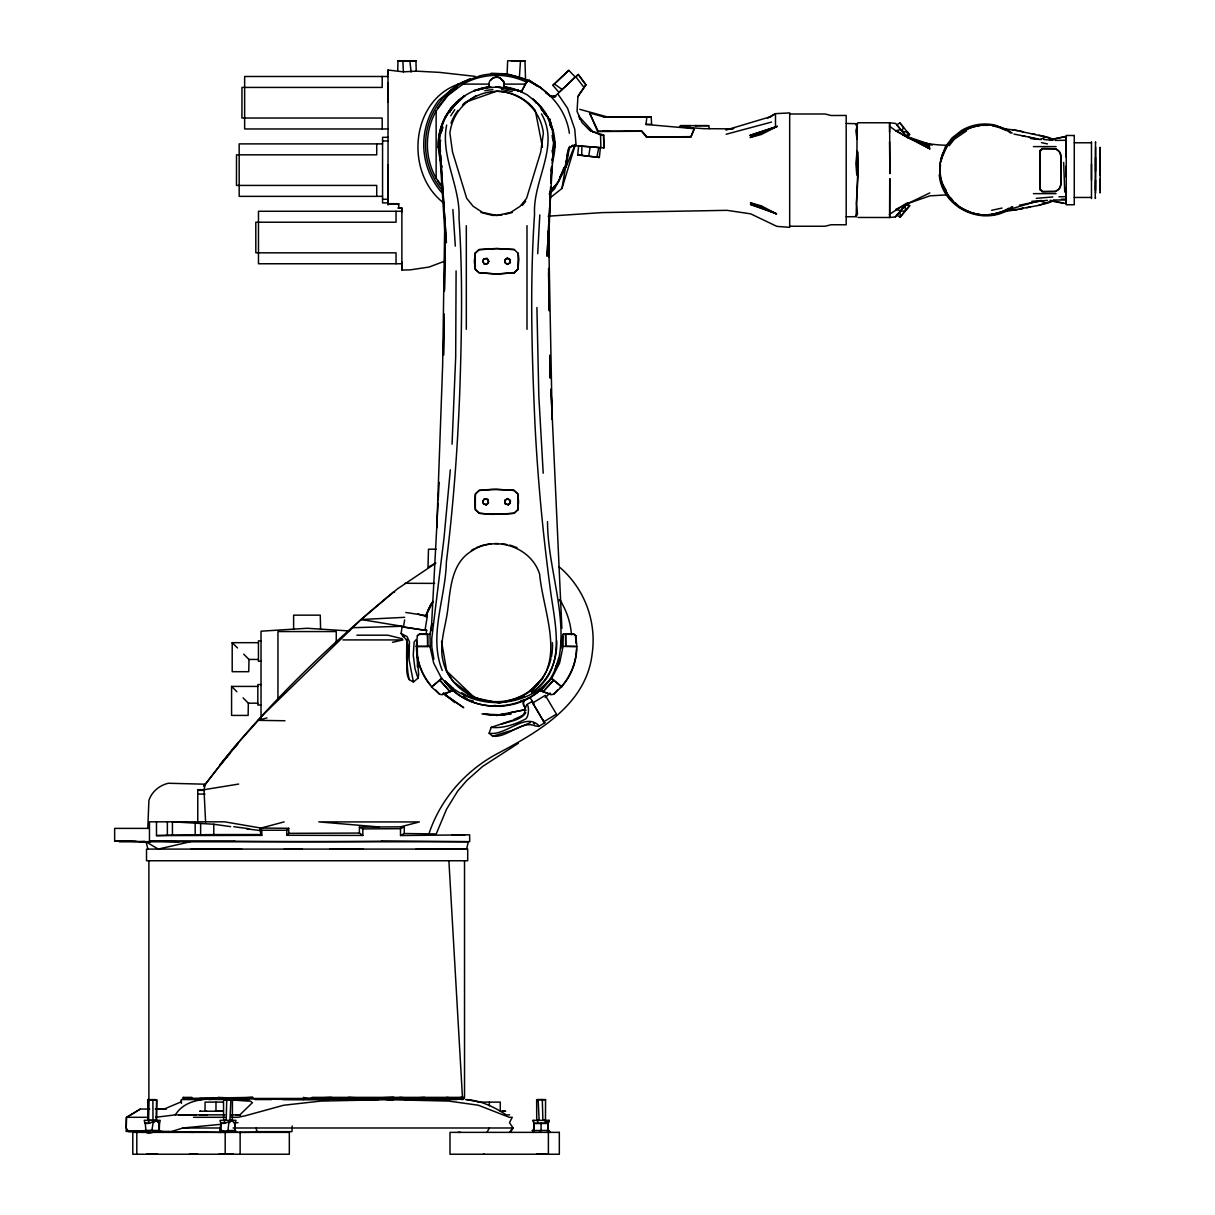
<?xml version="1.0" encoding="UTF-8"?>
<svg xmlns="http://www.w3.org/2000/svg" width="1215" height="1215" viewBox="0 0 1215 1215"><rect width="100%" height="100%" fill="white"/><g stroke="black" fill="none" stroke-linecap="round" stroke-linejoin="round"><path stroke-width="1.5" d="M288.73 828.296L286.77 830.255L286.77 835.282L288.714 833.338L288.73 828.296L261.012 828.068L224.608 821.826L149.46 821.826L149.46 840.856L179 841.798M397.062 203.695L388.025 203.695L388.025 204.712L388.025 164.648M388.025 102.121L388.025 83.091M388.025 74.115L388.025 70.03L403.395 71.852L416.213 71.153L439.45 72.368L475.126 76.363M388.01 203.786L398.778 203.801L398.778 208.023L401.876 208.038L401.876 211.805M445.616 260.8L429.062 267.057L410.078 269.882L401.861 270.019L401.876 265.326M464.525 860.752L464.525 1097.373L312.058 1097.373M510.3 259.934L507.673 258.188L504.908 259.813L504.832 262.425L507.232 264.338L510.3 262.653L510.3 259.934L506.883 258.294L504.787 259.98L504.893 262.607L507.688 264.414L510.361 262.44L509.89 259.281M534.008 1126.882L533.203 1132.365L532.352 1130.542L548.102 1130.466L550.243 1132.334L547.555 1132.365L548.026 1123.252L533.962 1123.404L533.112 1120.336L549.104 1120.336L548.254 1123.404L533.962 1123.404M775.489 125.403L775.489 113.648L789.689 112.904L789.689 227.342L776.825 226.37L750.642 213.825L726.95 210.332L602.002 212.61L548.071 216.194M1066.254 177.026L1066.254 165.999M1066.254 157.327L1066.254 136.323L1050.003 139.983M1091.48 180.306L1091.48 164.04M1100.213 180.64L1100.122 192.988L1100.198 192.137M1100.228 186.791L1100.228 190.436L1100.228 188.826M1100.228 171.968L1100.228 154.852L1100.152 162.142C1100.228 139.224 1100.107 209.071 1100.228 180.625L1100.213 185.044M401.876 269.897L401.876 262.091M1040.04 150.584L1040.04 189.661L1042.288 191.788L1055.577 191.469L1058.432 189.692L1060.756 186.062L1060.877 170.313L1060.771 154.229L1058.432 150.554L1055.577 148.762L1042.288 148.458L1040.04 150.584L1040.04 189.661M1061.394 199.23L1066.254 199.214L1066.254 187.672M1066.254 203.588L1066.254 200.035L1053.557 199.989M1095.581 197.513L1095.247 198.44L1095.52 141.882L1095.505 142.854M1100.228 172.287L1100.228 168.08M156.598 1120.336L156.689 1099.833L155.216 1099.605L147.714 1099.651L147.85 1120.336L156.173 1120.336L159.499 1123.404L160.228 1120.336L144.236 1120.336L144.965 1123.404L149.415 1123.313L156.219 1120.336L156.689 1099.833M172.439 835.145L213.764 834.568L213.794 824.241L172.424 821.826L172.439 835.145L156.492 835.601L156.492 821.826M232.354 1120.336L232.445 1099.833L230.972 1099.621L223.514 1099.879L223.606 1120.336M541.1 1123.252L541.085 1130.421L539.475 1132.365M545.474 1120.336L545.565 1099.666L538.169 1099.621L536.65 1099.666L536.726 1120.336M857.912 151.981C859.233 173.593 856.15 195.205 856.241 216.65L846.187 216.771M444.781 219.49L442.64 365.335L436.777 527.933M548.162 239.811L548.087 252.781L550.835 186.958M534.023 1125.075L533.37 1132.35L532.352 1130.542L534.114 1130.497L534.175 1123.252M1100.167 151.024L1100.152 147.258L1100.198 164.754M416.289 646.441L427.665 646.456L427.65 634.26L419.236 634.078L417.353 635.779L416.289 646.441L430.231 646.41L429.973 634.108L431.887 623.69M445.282 229.119L444.477 291.266M510.33 500.55L510.3 503.116L508.189 504.802L504.939 503.496L504.984 500.276L507.733 498.788L510.33 500.55L510.239 503.086L508.189 504.802M575.986 635.916L573.799 634.367L563.077 634.26L563.077 646.35L576.806 646.502L575.986 635.916L574.042 634.078L565.613 634.169L565.628 646.35L576.806 646.502A60.507 60.507 0 0 1 561.603 686.733L553.6 694.266L551.048 694.707L543.029 691.73L553.645 680.157L561.74 687.007M444.067 313.819L443.49 355.236L444.082 317.601M444.417 289.352L445.313 225.337M855.876 215.192L856.241 216.65L857.517 213.886L856.453 203.497L857.836 170.13L856.757 174.747L857.137 123.702L846.187 123.474M534.114 1130.497L534.144 1125.06M243.714 654.171L248.969 659.441L248.756 671.698L232.202 671.698L232.202 642.674L258.446 642.674M243.106 697.911L248.346 703.181L248.133 715.422L231.579 715.422L231.579 686.414L257.823 686.414M581.727 155.368L581.894 146.225L578.613 146.18L577.748 154.928L596.869 157.16L598.782 147.547L600.392 147.698L599.36 157.464L597.127 157.206M154.806 1132.35L151.951 1130.345L143.142 1132.365L144.995 1130.436L151.951 1130.345L159.226 1130.542L161.367 1132.35C157.51 1127.702 151.252 1135.539 146.013 1132.35L145.299 1123.252L149.415 1123.313L148.23 1120.336M148.579 1120.336L149.081 1100.152L147.714 1099.651L147.805 1109.037M417.034 652.455L418.643 674.857L417.96 678.183L413.419 682.04L409.197 679.595L407.951 672.958L406.585 658.5L406.843 639.181M139.497 841.798L144.661 841.403M223.514 1099.879L226.734 1100.015L226.187 1120.336L224.046 1120.336L225.003 1123.313L231.989 1120.336L234.981 1123.845L235.011 1130.542L233.493 1132.258L219.718 1132.365L220.902 1130.497L221.054 1123.252L225.003 1123.313L220.841 1123.313L219.991 1120.336L235.983 1120.336L234.981 1123.845M397.73 70.424L397.988 60.78L415.955 60.78L416.213 71.153M905.357 205.046L905.19 210.924L900.148 217.09L896.852 215.237L905.357 205.046L909.686 205.715L905.19 210.924L900.102 211.258L900.148 217.09L909.686 205.715L906.663 203.497M1100.167 179.015L1100.228 183.845M562.074 648.263L562.423 636.22L560.844 643.479M1063.657 162.43L1064.75 192.076M557.396 661.795C546.583 710.016 472.969 722.181 444.963 681.235L450.689 685.898M147.774 828.387L148.913 800.351A27.292 25.652 0 0 1 168.369 783.25L205.289 784.207L217.607 768.229M440.665 140.591L438.402 147.638C437.37 127.135 447.803 106.844 464.95 95.59L450.309 109.168L464.95 95.59M537.713 253.692L539.809 214.934M1100.228 181.749L1100.274 180.655M149.703 1109.037L140.378 1109.037L126.633 1117.299L126.208 1127.991L128.608 1131.636L144.737 1131.636M507.111 73.902L507.657 60.78L524.971 60.78L525.533 79.112L507.111 73.902L491.073 73.249M551.003 183.192L551.701 166.273L550.987 179.38M292.192 1125.986L291.949 1131.636L256.031 1131.636M232.445 1099.833L230.911 1099.681L229.908 1120.336L231.928 1120.336L228.769 1123.252L227.98 1130.542L225.489 1132.137M907.59 202.662L895.409 216.923L889.669 217.5L889.745 178.651L889.669 217.5L857.912 217.47M1100.182 175.294L1100.137 170.464M431.279 630.615L438.038 502.964M438.19 500.565L439.131 482.309M517.985 269.214L518.866 259.311L518.152 253.13L517.985 269.214L514.188 272.783L496.692 273.937L479.09 272.783L475.217 269.305L474.336 261.574L475.247 253.009L478.938 249.546L496.631 248.483L514.325 249.546L517.985 253.282M518.152 509.541L517.909 493.897L513.672 490.101L491.954 489.326L479.166 490.374L475.369 493.897L475.308 509.768L479.12 513.353L492.288 514.37L514.173 513.353L518.152 509.541L514.021 513.155A145.785 145.785 0 0 1 479.257 513.155L475.46 509.586L474.776 501.81L475.475 494.019L479.257 490.45L496.601 489.326L514.021 490.45L517.803 494.019L518.577 501.886L517.787 509.601M549.544 207.507L547.039 256.259L553.584 144.084L552.385 130.248L547.555 117.096L537.182 102.911L527.158 94.785L518.775 90.639L503.83 87.055L503.663 81.861L500.048 78.079A7.563 7.563 0 0 0 490.556 80.342M549.833 201.872L550.608 186.882M452.056 444.158L455.686 357.058L456.096 270.915M545.459 92.644L550.76 96.395L554.83 96.501L578.203 74.404L585.949 84.853L577.93 96.547L577.049 111.431L581.955 122.457L589.746 130.445L600.529 134.835L603.658 135.078L603.946 147.926L572.751 145.466L568.468 148.67L565.37 165.847L558.247 181.764L549.636 192.745M519.413 77.153L520.491 60.75L524.971 60.78M219.885 1132.365L220.841 1123.313M889.547 132.086L889.638 122.791L895.622 123.444L907.453 137.386L929.748 147.167L902.639 134.683L907.453 137.386L929.642 145.162L916.034 141.137M417.353 641.353L416.775 648.84A60.249 60.249 0 0 0 430.399 684.85M450.325 469.825L444.052 537.698L431.765 638.437L431.796 646.775L433.877 659.138M417.307 644.74L417.428 666.974M475.247 253.009L475.293 269.214L479.09 272.783M1095.505 157.358L1095.55 171.224M552.977 150.675L553.584 144.084M857.107 150.857L855.876 163.478L856.757 174.747M1095.52 180.215L1095.459 190.254M440.65 155.292L446.376 242.711L439.784 145.815C438.569 128.668 445.981 111.37 459.012 100.192L449.55 111.962M181.399 1100.137L181.217 1101.838L164.238 1109.006L156.857 1109.022M549.818 198.075L561.953 188.462L566.828 159.408M567.223 155.642L567.618 151.875M556.652 640.852C557.624 661.325 548.39 680.992 531.471 692.702C568.514 669.07 554.374 622.915 550.076 587.407C542.877 533.415 537.805 479.166 534.995 424.764C531.851 354.659 529.71 284.295 534.554 214.204C532.656 180.443 560.236 146.073 541.48 113.906M486.486 504.741L483.859 504.119C480.851 501.279 484.967 496.814 488.202 499.76L488.369 503.086L486.486 504.741L483.418 503.618L482.735 501.673M645.97 124.446L646.866 117.111L651.21 116.913L651.605 124.279L645.97 124.446L694.281 128.699L690.879 137.022L646.502 137.158L641.49 131.25L597.567 131.387L589.594 112.98L604.295 117.035L646.866 117.111M857.35 126.33L857.015 139.224L855.876 130.871L857.836 122.745L889.638 122.791L889.881 173.684L889.547 141.836M409.197 679.595C402.059 668.28 414.209 643.464 403.091 636.614L401.102 633.455L402.18 626.287L361.113 619.513L264.308 713.645L234.282 747.164L203.816 786.302L205.289 784.207M425.994 634.64L426.693 629.902M151.951 1130.345L153.014 1123.222L156.219 1120.336L159.499 1123.404L159.302 1130.527L158.8 1123.207M588.713 156.173L590.171 146.742L598.782 147.547M551.109 170.738L551.701 167.002M552.278 163.266L553.174 157.661M553.478 152.741L554.951 143.552L553.478 136.536M404.641 619.878L403.456 627.001L425.007 630.312L427.391 615.792L405.78 612.466M552.293 160.426L552.886 156.902M553.478 153.394L554.951 143.552M549.195 194.005L554.465 188.993L566.038 166.926L569.546 146.423M906.876 136.946L907.696 132.283L901.97 131.159L896.7 124.826L899.875 122.943L903.459 127.241L901.97 131.159L906.876 136.946L909.61 134.592L907.696 132.283M558.551 658.226L557.26 665.577C569.638 619.513 547.449 568.65 547.525 521.554M560.814 645.393L562.423 636.22M488.688 261.498L487.382 258.613L483.95 258.795L482.719 260.982L484.041 263.898L487.458 263.701L488.688 261.498L486.896 258.339L483.752 258.992L482.659 261.286L484.527 264.156L487.655 263.488L488.749 261.21M552.081 160.122L552.719 156.674M553.357 153.227L554.951 144.615L553.478 137.28M572.751 145.466L568.817 148.488L565.537 166.09L558.156 182.296L549.575 193.079M446.664 125.069C440.194 156.492 460.47 186.123 458.997 217.895C462.854 275.41 461.685 333.107 459.802 390.668C457.66 448.001 453.377 505.273 446.345 562.211C445.662 598.023 428.272 635.779 442.26 670.483M401.102 633.455L407.147 636.675L409.425 641.793L409.091 659.851L413.419 682.04M556.136 665.273L554.951 670.71L559.538 660.034M205.396 784.1L203.999 789.704L205.593 821.993M438.402 147.638L440.377 140.424M426.009 616.977L428.044 609.945L432.783 601.303M943.144 152.574C936.841 167.761 940.304 187.095 951.36 199.017M561.953 188.462L575.333 144.585M449.732 112.403L450.856 108.879L449.429 112.236M545.079 722.606L538.579 726.433L535.101 725.902C521.767 719.963 507.414 737.991 492.622 736.214L489.113 733.222L491.179 727.375L511.545 720.495M548.147 1123.009L549.104 1120.336L547.965 1123.252L548.39 1130.36L550.532 1132.365L548.102 1130.466L548.147 1123.009L545.11 1120.336L542.877 1120.336L542.315 1099.621L536.65 1099.666M404.261 833.52L404.261 826.823L400.51 828.691L400.51 835.54L404.261 833.52L436.215 833.946L446.604 809.099L457.615 791.193L466.757 780.516L482.628 766.437L518.349 743.291M417.717 613.94L425.554 616.278L432.829 602.169M566.038 166.926L575.166 144.555M428.849 834.052C440.331 799.106 465.785 770.219 498.241 753.179C538.427 731.84 586.04 704.563 592.085 654.369A96.532 96.532 0 0 0 562.667 569.911L558.9 566.615M554.83 96.501L549.924 96.122M443.035 127.317L438.767 137.386L441.956 130.78M521.402 716.075A6.546 6.546 0 0 0 524.819 711.701L524.88 708.922C528.677 696.711 530.53 717.397 524.865 719.386C514.553 724.55 502.858 728.59 491.179 727.375M895.409 216.923L897.809 213.977M155.611 1117.299L175.294 1114.869C190.102 1091.526 226.719 1100.699 250.351 1101.109L252.401 1102.688L239.841 1114.869M425.554 616.278L430.915 604.068M641.49 131.25L597.567 131.387M946.667 146.954L941.367 158.633L945.255 146.909L952.196 137.781L961.566 130.445A46.367 46.367 0 0 1 994.736 125.023L1006.643 129.352L1012.171 133.134M690.879 137.022L694.281 128.699M525.791 712.704C520.734 720.51 509.313 721.285 501.127 724.307M431.538 687.007L439.633 680.157L450.249 691.73L442.245 694.707L439.708 694.312L431.538 687.007L441.865 678.38L452.739 690.864M551.033 96.38L540.311 87.359L529.148 80.236L527.052 80.205L521.524 91.778L504.939 86.888M453.089 107.649L454.683 104.353L444.827 117.84L447.181 114.909M527.69 80.463L521.265 91.748A58.32 58.32 0 0 0 506.093 87.07M482.689 501.962L484.147 499.001M540.538 690.864L551.686 678.41L559.553 663.208L563.077 646.35M646.502 137.158L690.576 136.627M510.513 1132.365L513.034 1127.991L509.48 1122.645L512.29 1117.299L509.313 1117.299L478.345 1105.225L448.806 1101.079L387.707 1099.666L320.866 1101.079L283.748 1105.225L245.43 1115.735L238.034 1117.299L230.607 1117.299M509.768 1132.365L511.409 1129.449M486.911 1132.365L489.387 1127.991M439.708 694.312L435.82 690.105M579.509 93.798L585.949 84.853L578.203 74.404M450.75 115.774L454.79 109.684M577.93 96.547L579.373 94.436M238.778 1132.365L256.699 1132.198L256.927 1130.907M442.427 186.639L436.139 178.301A69.255 69.255 0 0 1 436.139 110.914L447.667 95.636L462.945 84.108L489.265 84.108M542.573 678.335L530.606 690.94L542.497 678.183M949.112 145.77L954.307 139.254L966.654 130.78M508.371 504.726L505.151 503.845L504.984 500.276M218.594 766.999L230.243 753.27M522.344 205.381L525.685 201.295M732.356 128.881L703.758 128.668L679.565 126.876L680.582 125.661L690.606 125.646M514.325 249.546L496.631 248.65L479.09 249.713L475.247 253.312M416.122 639.652L414.118 642.036L413.252 655.082L414.938 668.493L417.96 678.183M227.251 756.155L219.626 765.237C270.748 701.177 330.723 643.889 393.69 591.827L394.571 592.039M543.029 691.73L553.645 680.157M514.188 272.783L518.38 268.591M228.466 754.712L237.836 744.157M855.876 125.054L857.137 123.702M397.867 204.712L398.778 203.801M1040.45 150.979L1042.637 148.792L1055.577 148.762L1059.632 151.845L1060.862 156.325L1060.862 183.921L1059.632 188.401L1055.577 191.469L1042.637 191.438L1040.45 189.251M577.991 74.738L575.849 76.849L583.64 86.964M536.362 693.112L548.36 681.19M557.457 690.105L553.6 694.266M560.176 687.477L562.879 684.85A60.249 60.249 0 0 0 576.502 648.84M568.802 70.364L552.886 85.339L558.9 92.325L567.557 84.534L575.196 76.925L568.802 70.364L552.886 85.339M143.142 1132.365L145.132 1130.466M530.606 690.94L537.805 684.136M444.143 96.699L458.055 84.26L470.281 78.656M442.609 190.801A71.078 71.078 0 0 1 447.712 93.054L458.055 84.26C410.214 101.255 404.823 173.548 443.824 203.042M523.938 695.253C570.336 668.447 543.348 615.094 539.657 574.285C531.259 546.856 495.006 534.858 471.572 551.094C450.962 563.426 450.476 589.639 447.606 610.705C445.419 627.472 438.843 644.482 443.171 661.416C451.16 695.496 494.034 712.689 523.938 695.253L515.768 698.792L524.576 696.59L499.471 703.075L468.595 696.499L461.685 692.732M439.633 680.157L441.865 678.38M458.055 84.26L438.919 100.086A72.9 72.9 0 0 0 441.895 192.745M430.201 634.26L419.479 634.367L417.353 635.779M545.565 1099.666L542.315 1099.621M603.946 147.926L603.475 135.093M889.35 214.447L906.132 203.497M463.34 103.989L476.174 95.59M679.565 126.876L681.19 125.646M435.896 563.077L397.381 588.926L361.113 619.513L404.701 617.326M447.712 93.054L462.475 82.316L480.32 75.695A70.819 70.819 0 0 1 528.145 81.177M485.909 504.878L488.43 503.116L487.883 499.502L484.223 499.198M414.376 1098.466L452.193 1098.466L462.459 1097.373L464.145 1098.466L462.55 1099.56L446.831 1097.373M504.878 500.428L507.688 498.545L510.376 500.732M550.243 1132.334L548.39 1130.36M1012.718 206.884C985.669 228.055 942.05 209.345 939.225 174.763M538.579 726.433L539.217 726.023C525.746 711.443 506.032 736.153 489.113 733.222M1011.898 206.823C984.727 227.296 941.534 207.552 940 173.381C936.127 137.265 981.523 111.218 1010.607 132.982M532.717 702.999L545.277 695.345L556.455 714.131L543.834 721.74L532.717 702.999L533.856 704.518M769.262 117.384L775.489 113.648L767.561 118.22M526.976 704.503L532.292 701.374M434.666 563.517L427.999 567.39L428.485 549.195L436.124 549.195M159.119 1131.636L170.085 1131.636L168.794 1132.365L159.681 1131.195M471.359 550.395L474.609 548.557M140.378 1109.037L126.208 1117.618L126.284 1131.317L144.251 1131.605M170.085 1131.636L168.703 1132.365L182.888 1127.991L221.479 1124.255M929.809 192.912L895.911 209.329L900.604 210.757M513.186 719.766L521.402 716.075M1040.344 139.361L1046.024 136.976L1053.496 139.922M449.58 1099.56L452.193 1098.466M1047.695 203.133L1052.19 201.295M1005.109 211.516L1039.782 205.214L1053.223 200.429M442.306 694.403L452.8 690.576M476.25 547.646L483.433 545.049M907.635 203.573L929.946 195.843L946.758 194.886M990.954 214.873L1033.236 202.389M490.571 86.842L474.503 90.639L489.083 86.781L488.977 82.893C490.313 78.383 495.447 75.831 499.821 77.654L503.815 81.42L504.195 86.781M524.88 708.922L526.08 710.35M725.962 130.051L771.525 116.397M266.966 717.913L258.036 720.343L284.948 720.753M439.906 680.02L449.778 691.563L452.876 690.667M303.34 1099.56L307.106 1098.466L331.482 1097.373M492.622 736.214L512.988 730.063L530.484 722.591M474.503 90.639L490.678 86.766M726.145 134.258L771.525 122.077M261.012 828.068L284.143 821.887M505.349 214.265L512.335 212.443M503.223 705.52L499.699 706.431L494.399 705.338M520.825 700.903L526.095 699.521M400.57 826.823L419.372 821.948L318.786 821.887L379.202 826.975L404.261 826.823M900.634 129.534L895.774 130.764L889.395 126.147M1052.281 139.178L1064.629 136.824M190.102 841.798L158.269 849.088L145.952 841.798L147.972 849.088M392.521 642.31L402.94 639.941L342.903 639.91M1019.598 208.965L1023.121 208.175M1019.628 209.269L1023.136 208.509M1026.645 207.735L1030.153 206.975M1038.931 205.046L1045.948 203.513M991.592 210.316L1001.995 208.084M1050.033 200.247L1066.254 203.619M481.945 713.904L496.631 715.362L504.665 714.891L483.692 714.192L496.631 715.331L525.017 709.742L509.024 712.916M496.631 715.331L511.075 713.949L496.631 715.362L503.724 713.949M1036.304 198.364L1052.813 196.936M424.643 1097.373L390.015 1099.56L348.416 1097.373M484.998 544.791L491.24 543.758M238.641 784.07L203.999 789.704L197.756 789.704L197.756 821.932M996.999 213.339L983.74 215.374L971.742 212.929A44.834 44.834 0 0 1 960.215 207.446L971.742 212.929M1019.309 205.229L1040.298 200.931L1046.176 203.209M149.081 1100.152L155.945 1100.289M506.883 258.294L507.673 258.188M1035.028 201.903L1040.45 201.128M484.77 90.624L492.85 89.53M1010.531 210.468L1017.881 209.663M726.783 129.337L733.769 128.577M1012.232 209.952L1015.968 209.557M651.21 116.913L603.551 117.217M234.358 1122.994L238.034 1122.645M1042.242 200.87L1047.421 200.369M515.008 272.479L496.981 274.165L480.259 272.737M1031.763 201.356L1041.741 200.505M481.626 88.315L496.677 87.055L502.205 87.951M468.595 696.499L471.131 696.286M208.828 1099.56L252.902 1097.373L184.726 1098.466L183.237 1097.403L183.389 1099.575L201.553 1099.56M226.734 1100.015L230.911 1099.681M146.848 1154.235L156.37 1154.235L147.774 1154.235L149.43 1154.235M234.677 1123.359L234.905 1130.542L237.047 1132.35L220.583 1130.451M393.645 1097.236C335.158 1100.046 276.504 1100.334 218.017 1097.373M352.411 627.715L402.18 626.287M1055.152 140.424L1066.254 140.272M501.856 215.192L492.424 215.404L480.943 212.443M143.962 1130.922L126.284 1131.317L144.707 1131.408M409.668 60.78L404.641 60.78M400.51 828.691L362.829 828.903L359.397 827.202L359.412 833.065L362.829 835.434L362.829 828.903M213.764 834.568L260.936 834.553L261.802 835.373L261.802 830.225L259.767 828.19L260.936 834.553M975.159 126.056L978.713 125.995M1058.933 196.8L1066.238 196.693M451.934 835.009L469.658 834.811L469.673 841.63L381.632 840.871M571.718 145.648L576.138 145.603L574.725 129.094L567.572 108.257L557.776 93.859M359.397 827.202L379.202 826.975M464.783 834.872L400.51 835.54M231.306 1114.884L240.281 1114.869M502.038 1111.254L505.668 1111.224L501.78 1111.254M147.744 1154.25L154.123 1154.235M261.802 835.373L156.492 835.601M229.286 1154.25L232.247 1154.235M226.081 1154.235L231.397 1154.235L226.081 1154.235L229.012 1154.235M536.635 1154.22L545.231 1154.235M415.955 60.78L397.988 60.78M511.469 60.78L520.491 60.75M696.256 125.646L695.086 125.661L708.71 125.661L709.241 128.699M708.71 125.661L680.582 125.661M359.412 833.065L288.714 833.338M220.128 1154.235L222.998 1154.22L218.761 1154.235M183.237 1097.403L191.803 1097.373L181.399 1099.605L181.399 1103.372M206.687 1111.224L199.655 1111.224L200.733 1111.239M207.203 1114.854L199.579 1114.869M537.167 1120.336L539.156 1120.336L538.139 1099.985M147.85 1154.235L146.62 1154.235L156.492 1154.235M483.449 1154.235L484.314 1154.235M543.88 1154.235C549.544 1154.25 525.715 1154.22 542.999 1154.235M388.025 76.484L244.64 76.484L244.64 128.972L388.025 128.972M504.119 84.108L524.986 84.108M789.689 113.997L825.046 113.997L831.197 115.516L846.187 115.455L846.187 224.79L831.212 224.729L825.046 226.248L789.689 226.248M388.025 137.325L382.558 137.325L382.558 202.92L388.025 202.92L388.025 70.03M382.558 140.97L388.025 140.97M1074.273 142.778L1091.48 142.778M382.558 143.886L239.173 143.886L239.173 196.359L382.558 196.359M1033.403 146.605L1056.078 146.605M239.173 185.424L376.726 185.424L376.726 196.359M1033.403 193.641L1056.078 193.641M1074.273 197.453L1091.48 197.453M382.558 199.275L388.025 199.275M397.867 208.023L401.876 208.023L401.876 263.761L258.476 263.761L258.476 211.273L401.876 211.273M356.846 635.187L387.843 635.202L402.347 638.771M261.028 640.852L258.446 640.852L258.446 661.264L261.028 661.264M248.969 659.441L258.446 659.441M261.028 684.592L257.823 684.592L257.823 705.004L261.028 705.004M248.346 703.181L257.823 703.181M197.756 790.342L204.53 790.342M197.756 794.063L204.971 794.063M148.959 828.387L114.65 828.387L114.65 840.856L150.721 841.798M286.77 835.282L362.829 835.434M114.65 840.856L136.156 841.312M149.46 840.856L234.571 840.886M416.092 849.088L467.699 849.088L467.699 860.752L146.514 860.752L146.514 849.088L363.422 849.088M191.195 849.088L241.679 849.088M329.964 849.088L466.651 849.088L468.276 841.798L119.343 841.798L119.328 840.856M192.243 1098.466L184.726 1098.466L221.601 1099.56M199.761 1098.466L229.832 1098.466M239.234 1098.466L243 1098.466M246.782 1098.466L316.492 1098.466M322.127 1098.466L359.686 1098.466M363.452 1098.466L370.985 1098.466M376.635 1098.466L406.828 1098.466M455.61 1098.466L464.145 1098.466M228.997 1099.56L249.348 1099.56M254.907 1099.56L271.644 1099.56M282.837 1099.56L329.63 1099.56M339.015 1099.56L352.183 1099.56M357.863 1099.56L378.67 1099.56M386.233 1099.56L393.66 1099.56M404.625 1099.56L456.992 1099.56M223.271 1102.111L205.046 1102.111L205.046 1111.224L223.271 1111.224M478.406 1102.111L500.276 1102.111L500.276 1111.224M155.292 1109.037L166.485 1109.037M215.116 1111.224L222.801 1111.224M178.802 1114.869L196.131 1114.869M235.771 1114.869L240.509 1114.869M175.294 1114.869L224.897 1114.869M509.632 1114.869L506.184 1114.869C494.095 1106.85 480.32 1100.228 465.618 1099.575M126.633 1117.299L148.367 1117.299M193.489 1117.299L225.048 1117.299M182.888 1127.991L220.325 1127.991L220.705 1132.365L168.536 1131.636L193.337 1132.365M233.083 1127.991L513.034 1127.991M227.98 1130.542L235.011 1130.542M156.325 1154.235L157.768 1154.235M189.327 1154.235L197.863 1154.235M229.195 1154.235L233.204 1154.235M221.054 1154.235L225.2 1154.235L225.185 1132.365M233.28 1154.235L223.727 1154.235L225.215 1154.235M261.802 830.225L286.77 830.255M284.249 849.088L302.155 849.103M544.563 1154.235L546.385 1154.235M537.683 1154.235L540.143 1154.235M239.309 185.424L236.469 185.424L236.5 154.821L376.726 154.821L376.726 143.886M148.807 1154.235L151.267 1154.235M404.99 583.276L434.666 583.397M149.248 1099.651L147.774 1099.636L149.202 1099.712M159.438 1131.499L168.642 1131.545M457.964 1132.334L460.789 1132.365M426.602 630.494L402.089 626.834M555.635 96.547L553.007 96.486L555.544 96.593M494.657 543.545L498.378 543.621M563.077 634.26L565.765 634.367M427.513 646.274L430.231 646.41M399.72 1097.373L424.703 1099.56M581.894 146.225L590.171 146.742M349.495 630.965L307.106 628.277L261.028 631.193L261.028 718.262M947.32 145.284C933.576 144.995 919.542 143.157 907.058 137.189M590.581 130.81L603.658 135.078M1051.34 140.165L1043.563 139.482M495.872 86.751L518.775 90.639L513.489 89.804M577.748 154.928L599.36 157.464M1002.633 128.76L1013.842 129.914L1046.024 136.976M1030.609 138.54L1041.149 139.619M1062.988 203.239L1052.403 201.219M1012.323 129.959L1017.881 130.582M495.978 86.827L510.467 88.467M466.909 1099.605L480.396 1102.278M213.794 824.241L230.622 826.64M260.936 830.68L246.751 828.843M915.624 140.864L918.768 141.35L912.404 139.862M506.442 88.665L509.966 89.242M507.733 88.847L518.775 90.639M502.114 543.697L506.746 544.517M501.658 89.576L512.198 91.581M1014.024 134.075L1038.582 139.011M463.462 696.408L467.881 699.87L473.182 700.964M1041.498 142.641L1047.421 143.886M1019.628 130.962L1023.136 131.736M1031.915 133.65L1035.423 134.425M1038.931 135.199L1045.948 136.733M1022.179 135.731L1025.49 136.505M1028.786 137.28L1035.393 138.844M921.395 142.444L932.27 145.086M607.257 116.929L579.752 109.32M913.179 139.968L929.87 144.403L907.742 136.748M543.5 691.563L540.402 690.667L550.972 694.403M303.401 1097.373L307.106 1098.466M509.844 545.049L517.028 547.646M403.258 636.022L404.261 636.402M1047.695 137.113L1052.372 138.95M902.639 134.683L930.022 148.959L895.774 130.764L901.257 133.908M527.052 80.205C548.709 89.713 566.144 109.38 569.379 133.27M529.269 81.329L540.311 87.359M446.33 695.952L463.72 707.707L443.581 693.355L446.33 695.952L444.098 693.264M533.491 723.335L534.554 724.049M548.254 1123.404L548.102 1130.466M554.344 83.987L562.181 89.5M529.148 80.236L536.559 85.87M453.149 688.328L444.963 681.235C468.398 713.539 521.159 714.815 546.188 683.787C517.848 709.454 471.754 708.983 444.963 681.235M463.583 696.377L467.881 699.87M443.414 693.218L454.805 702.604M551.686 678.41L561.603 686.733M551.413 678.38L553.372 680.02M234.905 1130.542L237.047 1132.35M948.778 196.876L951.315 199.23M946.151 190.284L942.126 183.951L946.242 193.96L950.145 197.802M955.37 202.905L960.579 208.023M237.487 647.944L232.202 642.674L232.794 643.267M236.864 691.684L231.579 686.414L232.171 687.007M579.039 116.488L593.33 132.162M946.242 193.96L954.2 202.966L951.178 198.212M641.687 130.795L646.79 136.627M525.655 707.601L524.03 705.702A5.27 5.27 0 0 1 524.075 700.858M909.61 134.592L899.875 122.943M536.347 103.275L532.717 98.901C550.274 112.494 558.475 136.141 553.463 157.722L552.05 150.417M541.176 109.107L548.436 117.87L541.693 108.894M544.517 722.94L531.942 701.587M559.34 599.754L561.512 602.579L559.629 599.587A75.041 75.041 0 0 1 571.475 634.625M537.182 102.911L539.445 105.902M533.841 703.622L530.515 698.352A5.27 5.27 0 0 0 528.039 698.078M549.742 124.674L553.326 130.901L549.863 124.173M441.577 678.41L433.725 663.208L429.973 646.502M541.191 107.345L544.654 114.073M543.105 720.252L543.834 721.74M947.943 195.159L941.306 181.506L943.144 187.672M589.594 112.98L597.947 130.795M537.106 1120.336L538.291 1123.313M552.324 137.477L554.936 144.555L552.081 135.533M544.654 112.084L545.793 115.698M533.112 1120.336L533.962 1123.313M578.993 115.789L579.828 119.313M551.64 127.757L549.803 118.964L551.64 128.122M439.815 157.722L441.668 166.971M542.467 147.243L535.299 110.428A48.63 48.63 0 0 0 496.631 91.292C472.711 91.93 452.937 109.137 449.899 133.027L452.527 152.012L466.697 198.318L473.106 206.261L482.492 212.382L496.616 215.511L510.786 212.382L520.157 206.261L526.581 198.318L540.751 152.012L543.378 133.027C540.341 109.122 520.552 91.96 496.631 91.216L466.332 101.893A48.63 48.63 0 0 0 462.49 105.295M143.097 1130.557L143.446 1132.35M441.531 641.277L446.619 670.695A55.875 55.875 0 0 0 450.37 677.12M440.453 158.937L439.936 155.642L445.313 239.142L445.085 219.08M441.242 163.873L441.774 167.184M489.083 84.124L489.448 87.055M439.784 145.815L440.422 151.131M545.11 1120.336L545.459 1123.419M409.85 60.75L411.11 72.004M256.289 1127.991L256.699 1132.198M1052.084 139.087L1052.205 140.5M452.891 209.496L455.321 246.129M575.47 635.734L576.062 643.221M543.211 473.197L538.822 396.09L536.909 307.532M439.678 140.408L440.407 151.571M448.897 860.752L462.459 1097.373M561.877 628.398L550.972 389.073L552.187 419.57L548.572 231.078M402.879 60.78L403.395 71.852M600.529 134.835L600.893 147.455M320.593 629.127L320.259 615.155L293.62 615.155L293.62 629.127M565.613 634.169L565.841 646.441M427.467 634.184L427.665 646.456M549.089 310.751L548.588 273.405M549.788 357.392L550.091 377.911M548.588 268.394L549.15 309.886M549.788 355.16L550.106 377.789M548.557 240.099L548.74 256.927L548.572 230.759M195.159 823.512L195.22 835.145M1100.228 186.138L1100.228 187.748M152.908 1099.56L152.984 1120.321M1095.626 147.152L1095.626 193.079M1091.48 141.699L1091.48 198.546M548.39 1132.365L548.39 1154.235M526.991 225.671L526.991 329.311M489.341 1102.111L489.341 1105.756M466.317 225.671L466.317 329.311M436.139 110.914L436.139 178.301M396.044 211.273L396.044 222.208L255.788 222.224L255.818 252.826L396.044 252.826L396.044 263.761M382.193 76.484L382.193 87.419L241.967 87.419L241.937 118.022L382.193 118.037L382.193 128.972M336.266 642.887L336.266 631.557L277.946 631.557L277.946 699.536M240.13 1132.365L240.13 1154.235M215.981 1102.111L215.981 1111.224M200.627 823.952L200.627 835.039M167.366 821.826L167.366 835.237M148.883 860.752L148.883 1099.56M136.809 1132.365L136.809 1154.235M431.674 686.733A60.507 60.507 0 0 1 416.472 646.502M550.972 658.803A55.875 55.875 0 0 1 546.659 670.695M545.808 672.335A55.875 55.875 0 0 1 467.623 693.568M552.415 642.644A55.875 55.875 0 0 1 551.367 657.072M450.993 123.155A48.63 48.63 0 0 1 457.979 110.428M1008.678 208.221A44.834 44.834 0 0 1 991.637 214.463M987.977 214.858A44.834 44.834 0 0 1 973.473 213.43M940.213 170.13A44.834 44.834 0 0 1 940.516 164.921M941.063 161.474A44.834 44.834 0 0 1 978.971 125.707M982.449 125.373A44.834 44.834 0 0 1 987.658 125.373M992.822 125.965A44.834 44.834 0 0 1 1005.944 130.461M441.728 186.806A69.255 69.255 0 0 1 437.567 180.762M437.567 108.454A69.255 69.255 0 0 1 457.402 87.541M462.065 84.61A69.255 69.255 0 0 1 527.173 82.453M563.851 167.731A71.078 71.078 0 0 1 559.766 177.269M554.359 186.092A71.078 71.078 0 0 1 550.031 191.514M440.301 159.697A58.32 58.32 0 0 1 488.339 86.888M550.091 692.975A75.041 75.041 0 0 1 545.14 697.577M381.814 841.205A1085.314 134.926 0 0 1 234.389 841.22M525.427 707.662A5.468 5.468 0 0 1 523.954 700.675M249.44 828.797A168.566 8.9 6.3 0 1 233.796 826.686M1100.228 152.741L1100.228 154.077L1100.213 149.536L1100.228 152.741M777.129 126.421L761.273 134.516L750.035 137.523L777.129 126.421L749.974 135.397L777.129 126.421M609.808 131.068L603.339 131.083L609.808 131.068M663.026 136.885L656.556 136.9L663.026 136.885M631.679 131.068L625.209 131.083L631.679 131.068M684.895 136.885L678.426 136.9L684.895 136.885M518.987 60.75L513.672 60.765L519.002 60.75M641.171 116.944L635.02 116.959L641.171 116.944M1074.273 135.488L1066.254 135.488L1066.254 204.743L1074.273 204.743L1074.273 135.488M289.322 1132.365L132.799 1132.365L132.799 1154.235L289.322 1154.235L289.322 1132.365M559.325 1132.365L449.99 1132.365L449.99 1154.235L559.325 1154.235L559.325 1132.365M761.456 205.942L750.445 202.784L776.491 213.81L761.456 205.942M761.471 208.069L750.445 204.469L776.491 213.81L761.471 208.069M473.971 697.152L453.453 681.782L446.467 670.877L473.971 697.152"/></g></svg>
